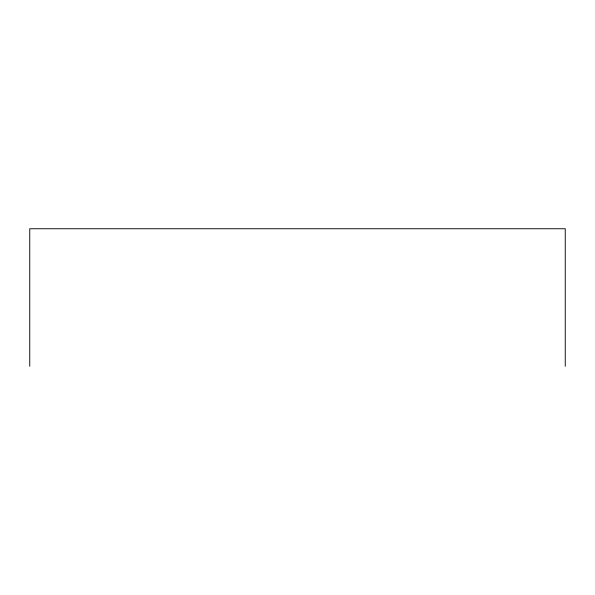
<?xml version="1.0" encoding="UTF-8"?>
<svg xmlns="http://www.w3.org/2000/svg" width="595" height="595" viewBox="0 0 595 595"><rect width="100%" height="100%" fill="white"/><g stroke="black" fill="none" stroke-linecap="round" stroke-linejoin="round"><path stroke-width="0.89" d="M565.25 366.252L565.25 228.748L29.75 228.748L29.75 366.252"/></g></svg>
